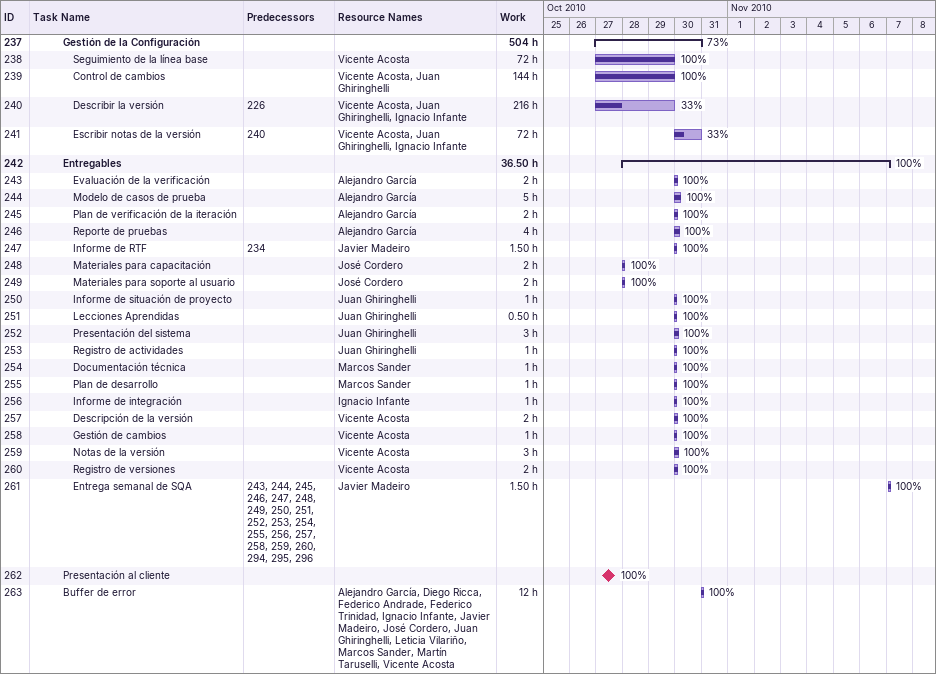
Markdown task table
| ID | Level | Task | Start | Finish | Predecessors | Resources | % complete | Work (h) |
|---|---|---|---|---|---|---|---|---|
| 237 | 4 | **Gestión de la Configuración** | 2010-10-27 | 2010-10-31 |  |  | 73 | 504 |
| 238 | 5 | Seguimiento de la línea base | 2010-10-27 | 2010-10-30 |  | Vicente Acosta | 100 | 72 |
| 239 | 5 | Control de cambios | 2010-10-27 | 2010-10-30 |  | Vicente Acosta, Juan Ghiringhelli | 100 | 144 |
| 240 | 5 | Describir la versión | 2010-10-27 | 2010-10-30 | 226 | Vicente Acosta, Juan Ghiringhelli, Ignacio Infante | 33 | 216 |
| 241 | 5 | Escribir notas de la versión | 2010-10-30 | 2010-10-31 | 240 | Vicente Acosta, Juan Ghiringhelli, Ignacio Infante | 33 | 72 |
| 242 | 4 | **Entregables** | 2010-10-28 | 2010-11-07 |  |  | 100 | 36.50 |
| 243 | 5 | Evaluación de la verificación | 2010-10-30 | 2010-10-30 |  | Alejandro García | 100 | 2 |
| 244 | 5 | Modelo de casos de prueba | 2010-10-30 | 2010-10-30 |  | Alejandro García | 100 | 5 |
| 245 | 5 | Plan de verificación de la iteración | 2010-10-30 | 2010-10-30 |  | Alejandro García | 100 | 2 |
| 246 | 5 | Reporte de pruebas | 2010-10-30 | 2010-10-30 |  | Alejandro García | 100 | 4 |
| 247 | 5 | Informe de RTF | 2010-10-30 | 2010-10-30 | 234 | Javier Madeiro | 100 | 1.50 |
| 248 | 5 | Materiales para capacitación | 2010-10-28 | 2010-10-28 |  | José Cordero | 100 | 2 |
| 249 | 5 | Materiales para soporte al usuario | 2010-10-28 | 2010-10-28 |  | José Cordero | 100 | 2 |
| 250 | 5 | Informe de situación de proyecto | 2010-10-30 | 2010-10-30 |  | Juan Ghiringhelli | 100 | 1 |
| 251 | 5 | Lecciones Aprendidas | 2010-10-30 | 2010-10-30 |  | Juan Ghiringhelli | 100 | 0.50 |
| 252 | 5 | Presentación del sistema | 2010-10-30 | 2010-10-30 |  | Juan Ghiringhelli | 100 | 3 |
| 253 | 5 | Registro de actividades | 2010-10-30 | 2010-10-30 |  | Juan Ghiringhelli | 100 | 1 |
| 254 | 5 | Documentación técnica | 2010-10-30 | 2010-10-30 |  | Marcos Sander | 100 | 1 |
| 255 | 5 | Plan de desarrollo | 2010-10-30 | 2010-10-30 |  | Marcos Sander | 100 | 1 |
| 256 | 5 | Informe de integración | 2010-10-30 | 2010-10-30 |  | Ignacio Infante | 100 | 1 |
| 257 | 5 | Descripción de la versión | 2010-10-30 | 2010-10-30 |  | Vicente Acosta | 100 | 2 |
| 258 | 5 | Gestión de cambios | 2010-10-30 | 2010-10-30 |  | Vicente Acosta | 100 | 1 |
| 259 | 5 | Notas de la versión | 2010-10-30 | 2010-10-30 |  | Vicente Acosta | 100 | 3 |
| 260 | 5 | Registro de versiones | 2010-10-30 | 2010-10-30 |  | Vicente Acosta | 100 | 2 |
| 261 | 5 | Entrega semanal de SQA | 2010-11-07 | 2010-11-07 | 243, 244, 245, 246, 247, 248, 249, 250, 251, 252, 253, 254, 255, 256, 257, 258, 259, 260, 294, 295, 296 | Javier Madeiro | 100 | 1.50 |
| 262 | 4 | Presentación al cliente (milestone) | 2010-10-27 | 2010-10-27 |  |  | 100 |  |
| 263 | 4 | Buffer de error | 2010-10-31 | 2010-10-31 |  | Alejandro García, Diego Ricca, Federico Andrade, Federico Trinidad, Ignacio Infante, Javier Madeiro, José Cordero, Juan Ghiringhelli, Leticia Vilariño, Marcos Sander, Martín Taruselli, Vicente Acosta | 100 | 12 |
